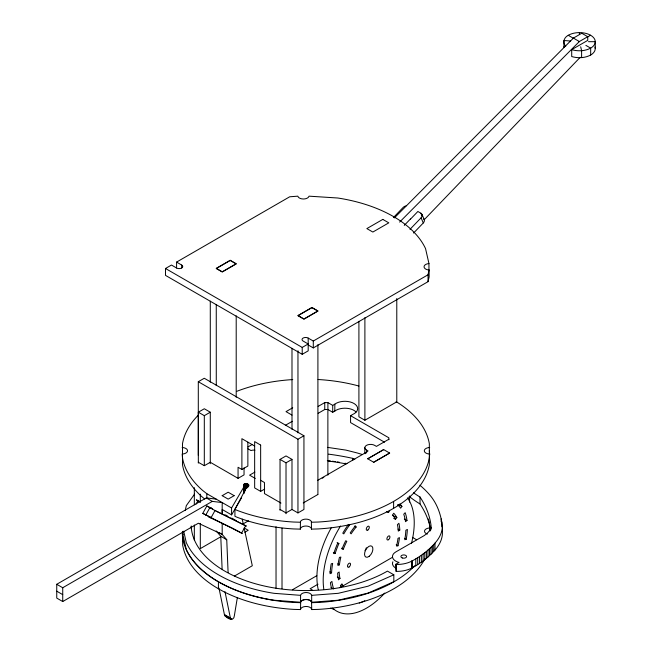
<?xml version="1.0" encoding="UTF-8"?>
<svg xmlns="http://www.w3.org/2000/svg" width="652" height="652" viewBox="0 0 652 652"><rect width="100%" height="100%" fill="white"/><g stroke="black" fill="none" stroke-linecap="round" stroke-linejoin="round"><path stroke-width="0.98" d="M198.33 463.099L198.33 412.211L204.312 408.755L210.286 412.211L210.27 463.694M204.312 465.536L204.312 415.658L198.33 412.211M236.203 397.247L236.203 315.829M280.034 510.272L280.034 459.383L286.016 455.927L291.998 459.383L291.974 509.465L297.956 512.92L303.938 509.465L303.938 435.756L204.272 378.258L198.298 381.713L198.298 455.381M286.016 513.719L286.016 462.83L280.034 459.383M317.907 494.289L317.907 344.68M327.875 475.129L327.875 409.407M204.809 499.033L202.788 497.46A124.027 71.606 0 0 1 182.487 464.697L182.487 443.759A124.027 71.606 0 0 1 198.501 414.974M182.617 532.048L182.56 534.876M237.352 597.615L234.361 615.684C233.938 622.383 225.853 618.259 224.394 614.526L219.015 588.226M564.2 46.292L563.956 47.417L563.956 40.505L570.655 41.027M185.233 510.41L186.325 505.626L194.581 494.11M215.951 511.095L222.185 514.029L222.185 509.481L231.574 514.893L231.574 507.989L244.158 486.433C240.669 481.649 253.701 484.485 246.88 486.857L234.932 509.424L234.932 516.327L237.01 517.215A124.027 71.606 0 0 0 293.759 528.943L300.311 529.131L300.466 521.543A5.64 3.252 0 0 1 305.91 519.131A5.64 3.252 0 0 1 311.363 521.543L311.517 529.131L318.07 528.943A124.027 71.606 0 0 0 429.342 464.697L429.342 443.759A124.027 71.606 0 0 0 396.155 401.656M300.311 529.131L300.466 528.446A5.64 3.252 0 0 1 305.91 526.034A5.64 3.252 0 0 1 311.363 528.446L311.517 529.131M182.373 531.926L182.69 545.145A124.027 71.606 0 0 0 293.97 609.384L300.523 609.571L300.678 601.983A5.64 3.252 0 0 1 306.122 599.571A5.64 3.252 0 0 1 311.566 601.983L311.721 609.571L318.282 609.384A124.027 71.606 0 0 0 424.811 558.911M300.523 609.571L300.678 608.886A5.64 3.252 0 0 1 306.122 606.474A5.64 3.252 0 0 1 311.566 608.886L311.721 609.571M308.192 344.973L313.294 347.915L428.038 281.672L428.038 274.785L428.951 270.001A5.64 3.252 0 0 1 424.044 266.774A5.64 3.252 0 0 1 428.951 263.555L425.552 248.64A124.027 71.606 0 0 0 337.85 198.012L309.015 196.17A5.64 3.252 0 0 1 303.424 198.999A5.64 3.252 0 0 1 297.834 196.17L289.7 196.79L176.578 262.096L176.578 268.005A3.61 2.086 0 0 0 181.68 267.988L181.68 265.046L176.578 262.096M428.038 281.672L429.13 276.888L429.13 270.001M413.539 492.782A123.798 71.475 0 0 0 420.018 497.028A173.986 100.449 0 0 1 431.045 525.545C431.518 529.962 427.41 533.344 424.11 535.634L395.772 551.951A11.271 6.512 0 0 0 398.111 562.195L399.04 562.415L395.813 564.273L396.139 571.38A22.021 12.714 0 0 0 411.722 568.079C420.988 563.157 429.505 556.661 436.245 548.577A66.708 38.517 0 0 0 442.415 534.037L442.439 526.474M386.383 511.543A43.969 24.165 -62.3 0 1 388.625 512.366L389.643 510.353M196.073 504.069L197.882 500.785L196.382 499.831L199.781 501.502M240.751 532.562L242.242 533.515L202.772 513.368L206.855 505.96L212.682 508.878L210.123 507.395M205.763 515.096L209.838 507.688L206.855 505.96M210.938 517.908L215.021 510.508L246.326 526.107L223.106 514.461M241.55 533.197L245.633 525.797M231.574 514.893L241.639 497.647M243.424 491.763L245.421 490.614L245.421 483.711M399.839 503.906A57.506 31.598 -62.3 0 1 401.942 506.408L400.638 508.185A55.249 30.359 -62.3 0 0 397.5 504.738M395.487 519.277L396.856 517.623A46.227 25.404 -62.3 0 0 393.735 513.254L392.512 515.121A43.969 24.165 -62.3 0 1 395.487 519.277L393.694 518.34M395.813 564.273L396.139 564.461A22.021 12.714 0 0 0 411.722 561.16C420.988 556.237 429.505 549.742 436.245 541.649A66.708 38.517 0 0 0 442.415 527.109C441.355 515.447 437.296 503.621 429.529 494.681A138.835 80.155 0 0 0 419.864 485.186M393.425 217.556L403.14 207.458A4.23 3.17 -23.4 0 1 405.984 205.926M404.281 225.38L410.434 218.974M410.475 219.17L417.875 211.476L420.866 213.204L421.983 215.771M409.978 229.357L421.086 217.817A4.23 3.17 -23.4 0 0 420.866 213.204M424.265 219.667L580.19 57.335M413.588 233.041L423.303 222.943A4.23 3.17 -23.4 0 0 423.767 218.876M394.346 217.931L573.393 38.093L581.771 33.252L587.737 36.691L587.737 40.391L571.706 49.642L571.706 56.545C577.916 58.395 584.893 58.101 590.671 55.037A15.787 9.112 0 0 0 594.999 46.993M399.611 222.096L579.359 41.532L573.393 38.093M339.994 578.446L338.518 579.824A46.227 25.404 -62.3 0 1 337.638 573.059L339.154 572.016A43.969 24.165 -62.3 0 0 339.994 578.446L337.304 577.028M407.003 520.459L405.503 521.682A55.249 30.359 -62.3 0 0 403.743 514.216L405.169 512.692A57.506 31.598 -62.3 0 1 407.003 520.459L404.313 519.049M590.671 55.037L590.671 48.134A15.787 9.112 0 0 0 590.582 35.241A15.787 9.112 0 0 0 568.259 35.298C564.176 37.188 561.991 42.861 565.74 46.186M399.79 530.06L398.274 531.111A43.969 24.165 -62.3 0 0 397.427 524.681L398.902 523.295A46.227 25.404 -62.3 0 1 399.79 530.06L397.997 529.114M587.403 37.091L590.582 35.241M302.218 354.313L302.218 347.426L308.192 343.979L303.09 341.029A3.61 2.086 0 0 1 303.09 338.086A3.61 2.086 0 0 1 308.192 338.086L308.192 350.866L302.218 354.313L165.494 275.38L165.494 268.494L171.476 265.046L176.578 267.988M578.992 41.744L587.737 36.691M382.83 219.39L366.848 228.599L372.862 232.047L388.804 222.837L382.797 219.398M308.192 338.086L313.294 341.029L428.038 274.785M204.312 415.658L210.286 412.211M292.732 407.753L286.016 411.632L291.99 415.088M247.931 446.954L252.283 444.436M285.356 425.324L292.316 421.306M318.168 406.4L324.753 402.602L327.899 402.602L332.707 405.381L334.818 404.167A12.738 7.351 0 0 1 353.922 403.449A12.738 7.351 0 0 1 352.675 414.476L350.572 415.691L350.572 422.594L384.509 442.195M318.168 413.303L324.753 409.505L327.899 409.505L332.707 412.284L334.818 411.07A12.738 7.351 0 0 1 356.073 412.015M244.044 467.851L244.044 474.884L238.061 478.34L238.061 467.288L241.892 469.497L247.866 466.05L247.866 442.186M198.298 381.713L297.956 439.212L303.938 435.756M222.185 534.379L198.379 523.23L62.731 601.543L56.748 598.088L56.748 584.282L206.317 497.924L216.203 499.122M254.85 472.121L249.586 475.161L255.307 478.462M56.748 584.282L62.731 587.737L212.299 501.38L222.185 502.578L222.185 514.029M222.185 495.675L228.167 492.211L234.149 495.675M286.016 462.83L291.998 459.383M234.149 495.667L228.167 499.122L222.185 495.667M358.91 321.297L358.91 416.791L364.892 420.247L396.783 401.836L396.783 298.543M260.661 445.088L254.647 441.616L254.663 487.924L260.661 491.38L264.647 489.082M317.703 480.328L367.027 451.852L368.021 450.915L366.514 450.051A5.738 3.317 0 0 1 366.514 445.357A5.738 3.317 0 0 1 374.631 445.357L376.424 446.392L388.861 439.244M221.647 536.278L200.311 548.617L200.311 523.393M242.617 524.175L248.445 520.809M367.72 458.804L383.669 449.595L389.66 453.058L373.718 462.268L367.72 458.804L383.678 449.611M244.85 532.219L248.208 530.28L244.973 528.413M373.702 462.26L389.643 453.05M292.047 509.416L286.016 512.896L280.018 509.44M303.253 502.945L317.907 494.485M234.37 576.099L252.308 565.74L244.15 528.047M292.381 589.791L316.782 575.7M318.013 584.2L310.107 588.756L312.593 590.19M339.863 587.68L392.504 557.281M331.583 572.823L330.067 573.695A57.506 31.598 -62.3 0 1 331.192 563.874L332.667 563.393A55.249 30.359 -62.3 0 0 331.583 572.823L329.79 571.885M322.194 478.234L323.816 477.346M339.447 564.795L337.948 565.471A46.227 25.404 -62.3 0 1 339.439 557.354L340.866 557.069A43.969 24.165 -62.3 0 0 339.447 564.795L337.654 563.858M182.829 531.315L182.829 534.273L186.325 549.595A124.027 71.606 0 0 0 274.019 600.231L300.58 602.244A5.591 3.227 0 0 1 305.397 599.465A5.591 3.227 0 0 1 311.289 601.437L311.672 602.244L338.225 600.231L368.135 593.076L393.824 581.698L393.824 574.787L368.135 586.172L338.225 593.32L311.672 595.341L311.289 594.526A5.591 3.227 0 0 0 305.397 592.562A5.591 3.227 0 0 0 300.58 595.341L274.019 593.32A124.027 71.606 0 0 1 186.325 542.692L183.701 531.201M406.229 539.245L404.762 539.726A55.249 30.359 -62.3 0 0 405.846 530.296L407.361 529.424A57.506 31.598 -62.3 0 1 406.229 539.245L404.436 538.299M397.981 545.765L396.555 546.05A43.969 24.165 -62.3 0 0 397.973 538.324L399.472 537.647A46.227 25.404 -62.3 0 1 397.981 545.765L396.188 544.827M225.869 615.904L224.981 615.822M429.554 524.2L429.872 527.981L428.641 528.079A5.64 3.252 0 0 0 424.558 530.826A5.64 3.252 0 0 0 427.378 534.053M429.668 447.541L428.478 447.631A5.64 3.252 0 0 0 424.305 450.776A5.64 3.252 0 0 0 428.478 453.922L429.668 454.012L429.342 457.794A124.027 71.606 0 0 1 318.07 522.04L311.517 522.228M335.136 553.507L333.759 553.589A57.506 31.598 -62.3 0 1 337.671 543.214L338.893 543.548A55.249 30.359 -62.3 0 0 335.136 553.507L333.343 552.562M311.721 602.668L318.282 602.481A124.027 71.606 0 0 0 414.859 565.659M183.098 534.42L182.373 534.444L182.69 538.234A124.027 71.606 0 0 0 293.97 602.481L300.523 602.668M182.373 541.347L183.098 541.323M588.487 41.695L595.252 41.679L595.252 48.582M300.311 522.228L293.759 522.04A124.027 71.606 0 0 1 237.01 510.312L234.932 509.424M182.161 447.541L183.342 447.631A5.64 3.252 0 0 1 187.523 450.776A5.64 3.252 0 0 1 183.342 453.922L182.161 454.012L182.487 457.794A124.027 71.606 0 0 0 202.788 490.557L206.823 493.694L231.574 507.989M343.359 549.131L342.055 549.008A46.227 25.404 -62.3 0 1 345.699 540.761L346.823 541.29A43.969 24.165 -62.3 0 0 343.359 549.131L341.567 548.193M327.426 447.362L345.943 450.108L356.864 452.871A138.835 80.155 0 0 1 362.422 454.566M571.706 49.642C577.916 51.484 584.893 51.198 590.671 48.134L585.887 45.371M209.757 516.857L211.598 517.721M208.371 516.849L231.101 527.541M225.421 514.909L227.263 515.773M202.772 513.368L208.607 516.278M231.925 527.924L240.001 532.138M215.021 510.508L209.838 507.688M398.356 504.526L401.942 506.408M386.832 511.421L388.625 512.366M392.382 515.267L396.856 517.623M354.321 526.131L356.114 527.069A43.969 24.165 -62.3 0 0 351.126 533.841L350.23 532.928A46.227 25.404 -62.3 0 1 355.462 525.814L356.114 527.069M337.1 542.603L338.893 543.548M340.434 585.643L342.227 586.588M330.996 587.493L333.685 588.911A55.249 30.359 -62.3 0 1 331.925 581.437L330.425 582.66A57.506 31.598 -62.3 0 0 331.664 588.617M568.259 35.298L573.043 38.06M165.494 268.494L302.218 347.426M350.572 415.691L388.861 437.802L388.861 439.774M254.647 446.049L241.892 438.682L241.892 469.497M412.406 537.346L416.538 539.734M247.931 448.788L250.996 450.556A5.208 3.007 0 0 1 254.924 450.182M260.645 480.328L264.467 482.537L264.467 493.58L280.963 503.075M238.061 478.34L210.286 462.276L204.312 465.724L198.314 462.268M393.824 574.787L387.443 571.111A115.005 66.398 0 0 1 263.652 585.863A115.005 66.398 0 0 1 191.166 526.074M206.317 497.924L212.299 501.38M231.737 518.055L236.008 520.524M197.882 500.785L200.123 502.081M218.77 532.407L222.185 534.395L226.741 539.734L228.102 572.586M216.203 530.948L220.767 536.278L226.741 539.734M224.394 614.526L230.376 617.982L230.955 619.27M224.459 615.089L231.851 619.351M224.663 615.529L231.37 619.4M56.748 591.185L62.731 594.64M421.991 214.451L424.216 219.585M421.086 217.817L423.303 222.943M580.688 46.797L581.608 50.66L581.608 57.572M242.21 519.122L243.286 524.086M224.997 591.674L230.376 617.982M429.342 450.662L429.668 454.444M220.767 536.278L222.12 569.131M579.4 32.6L579.416 34.556M441.811 521.95L441.811 526.897M441.176 518.853L441.176 521.82M434.99 543.1L434.99 550.019M433.71 544.534L433.71 551.453M432.366 545.944L432.366 552.872M431.208 527.126L431.208 529.106M430.964 547.346L430.964 554.265M430.564 528.829L430.564 530.801M429.872 527.981L429.872 530.94M429.505 548.715L429.505 555.643M428.951 263.555L428.951 270.433M427.989 550.068L427.989 556.995M426.408 551.405L426.408 558.324M424.778 552.709L424.778 559.636M423.091 553.996L423.091 560.924M421.347 555.259L421.347 562.179M420.018 497.028L420.018 503.955A173.986 100.449 0 0 1 430.597 529.546M419.546 556.49L419.546 563.418M417.696 557.704L417.696 564.624M415.797 558.886L415.797 565.806M412.162 560.924L412.162 567.843M411.982 561.005L411.982 567.933M411.722 561.16L411.722 568.079M409.578 496.009L409.578 502.081M396.139 564.461L396.139 571.38M393.612 501.412L393.612 508.315M366.514 450.051L366.514 453.01M364.892 317.638L364.892 420.247M364.835 447.704L364.835 453.621M328.494 454.142A173.986 100.449 0 0 1 352.789 458.364L352.789 460.345M334.818 404.167L334.818 411.07M332.707 405.381L332.707 412.284M327.899 402.602L327.899 409.505M324.753 402.602L324.753 409.505M313.294 341.029L313.294 347.915M311.672 595.341L311.672 602.244M300.58 595.341L300.58 602.244M297.964 350.776L297.98 432.814M297.956 439.212L297.956 512.92M291.99 348.339L292.006 429.366M282.014 528.193L282.014 588.723M276.032 526.759L276.032 588.3M260.645 445.08L260.661 491.38M248.591 484.469L248.591 486.441M248.013 484.069L248.013 487.036M247.564 483.874L247.564 487.818M246.88 483.711L246.88 487.655M246.154 483.654L246.154 488.584M244.744 483.874L244.744 490.777M244.158 484.126L244.158 493.336M243.709 484.469L243.709 493.002M222.185 523.336L222.185 534.395M218.42 581.853L218.42 588.756M216.26 304.623L216.277 385.642M210.286 301.167L210.294 382.194M206.823 493.694L206.823 498.633M200.311 494.134L200.311 502.211M194.329 487.655L194.329 504.811M194.329 524.982L194.329 540.117M62.731 587.737L62.731 601.543M191.223 528.185A115.005 66.398 0 0 1 191.419 526.254M181.68 265.046A3.61 2.086 0 0 1 181.68 267.988M237.01 391.241A124.027 71.606 0 0 1 292.748 379.578M318.07 379.513A124.027 71.606 0 0 1 358.942 386.041M365.03 453.751A5.738 3.317 0 0 1 365.601 452.953M407.37 497.859A67.653 37.172 -62.3 0 1 411.453 543.475M384.753 593.076A67.653 37.172 -62.3 0 1 332.593 608.104M323.791 589.066A67.653 37.172 -62.3 0 1 340.556 526.025M364.843 600.728A57.506 31.598 -62.3 0 1 359.236 603.092M348.339 524.567A57.506 31.598 -62.3 0 0 342.781 533.173L343.8 533.89A55.249 30.359 -62.3 0 1 349.659 524.917M343.302 586.083A43.969 24.165 -62.3 0 1 341.941 583.842L340.564 585.496A46.227 25.404 -62.3 0 0 341.249 586.718M334.142 609.49A67.653 37.172 -62.3 0 1 330.784 608.047M318.282 589.71A67.653 37.172 -62.3 0 1 331.322 527.704M366.31 547.753A6.227 3.423 -62.3 0 1 364.99 550.679M328.494 461.062A173.986 100.449 0 0 1 346.098 463.898M354.802 459.448A123.798 71.475 0 0 1 352.789 458.364M395.772 568.079A11.271 6.512 0 0 1 392.854 561.796M420.018 503.955A123.798 71.475 0 0 1 409.081 496.327M327.328 460.671A124.027 71.606 0 0 1 330.32 460.988M332.308 461.225A124.027 71.606 0 0 1 335.275 461.616M337.247 461.901A124.027 71.606 0 0 1 339.203 462.211M345.03 463.23A124.027 71.606 0 0 1 346.954 463.605M428.323 518.976A124.027 71.606 0 0 1 429.399 523.328M230.205 260.303L216.268 268.355L222.25 271.803L236.187 263.758L230.205 260.303M230.221 260.466L216.268 268.526L222.25 271.974L236.203 263.921L230.221 260.466M311.941 307.491L298.005 315.535L303.979 318.991L317.915 310.947L311.941 307.491M311.925 307.638L297.972 315.698L303.954 319.146L317.907 311.094L311.925 307.638M369.26 556.254A6.227 3.423 -62.3 0 0 372.031 546.36A6.227 3.423 -62.3 0 0 364.843 552.073A6.227 3.423 -62.3 0 0 369.26 556.254M349.065 566.995A2.258 1.239 -62.3 0 0 350.287 563.401A2.258 1.239 -62.3 0 0 347.663 565.186A2.258 1.239 -62.3 0 0 349.065 566.995M367.842 530.043A2.258 1.239 -62.3 0 0 369.065 526.441A2.258 1.239 -62.3 0 0 366.44 528.234A2.258 1.239 -62.3 0 0 367.842 530.043M388.478 539.726A2.258 1.239 -62.3 0 0 389.7 536.131A2.258 1.239 -62.3 0 0 387.076 537.916A2.258 1.239 -62.3 0 0 388.478 539.726M402.317 557.973A2.844 1.638 0 0 0 406.587 556.555A2.844 1.638 0 0 0 402.333 555.129A2.844 1.638 0 0 0 402.317 557.973"/></g></svg>
